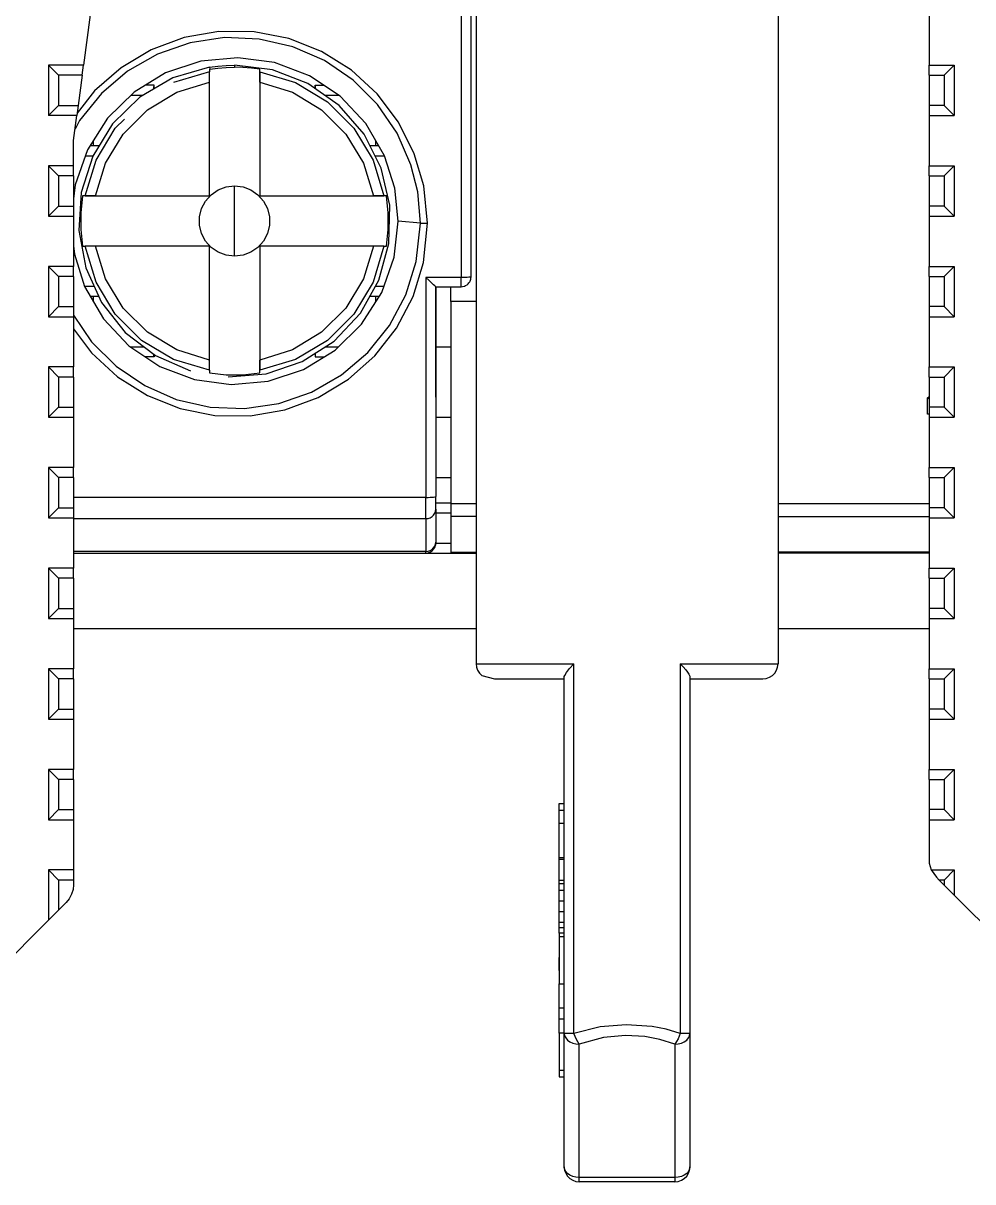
# Model space of a CAD drawing. Header units: millimetres. Extents: x 0 to 125, y 0 to 180.
# Drawn here: x 32.65 to 51.52, y 0 to 23.04 of the extents above; entities that cross this region are included whole.
import ezdxf

# ---------------------------------------------------------------- set-up
doc = ezdxf.new("R2010")
doc.units = ezdxf.units.MM

# ---------------------------------------------------------------- blocks, each defined once
blk = doc.blocks.new('CHINT_7200accf6e0c55f6a13e2ec68f27ea84_FACE_0')
at = {"color": 7, "linetype": 'CONTINUOUS', "true_color": 0x40d9ff}
for p, q in [((41.55, 17.996), (41.55, 30.949)), ((41.65, 29.7), (41.65, 10.3)), ((47.65, 29.7), (47.65, 10.3)), ((33.983, 23.2), (33.85, 22.2)), ((50.65, 23.2), (50.65, 22.2)), ((33.35, 22), (33.15, 22.2)), ((33.15, 22.2), (33.15, 21.2)), ((33.85, 22.2), (33.15, 22.2)), ((33.823, 22), (33.85, 22.2)), ((36.35, 22.159), (36.356, 22.12)), ((36.85, 22.2), (36.85, 22.16)), ((50.65, 22), (50.65, 22.2)), ((50.65, 22.2), (51.15, 22.2)), ((50.95, 22), (51.15, 22.2)), ((51.15, 22.2), (51.15, 21.2)), ((33.35, 22), (33.35, 21.4)), ((33.823, 22), (33.35, 22)), ((33.823, 22), (33.743, 21.4)), ((37.35, 21.863), (37.35, 22.066)), ((50.65, 22), (50.95, 22)), ((50.65, 22), (50.65, 21.4)), ((50.95, 22), (50.95, 21.4)), ((35.03, 21.6), (34.788, 21.6)), ((38.921, 21.6), (38.644, 21.6)), ((33.35, 21.4), (33.15, 21.2)), ((33.35, 21.4), (33.743, 21.4)), ((50.95, 21.4), (50.65, 21.4)), ((50.65, 21.4), (50.65, 21.2)), ((50.65, 21.2), (51.15, 21.2)), ((50.65, 21.2), (50.65, 20.2)), ((50.95, 21.4), (51.15, 21.2)), ((33.978, 20.6), (34.16, 20.6)), ((34.042, 20.702), (34.042, 20.6)), ((39.539, 20.6), (39.712, 20.6)), ((39.658, 20.6), (39.658, 20.694)), ((33.884, 20.4), (34.037, 20.4)), ((39.641, 20.4), (39.828, 20.4)), ((33.35, 20), (33.15, 20.2)), ((33.15, 20.2), (33.15, 19.2)), ((50.65, 20), (50.65, 20.2)), ((50.65, 20.2), (51.15, 20.2)), ((50.95, 20), (51.15, 20.2)), ((51.15, 20.2), (51.15, 19.2)), ((33.35, 20), (33.35, 19.4)), ((33.65, 20), (33.35, 20)), ((33.65, 20), (33.65, 19.4)), ((50.65, 20), (50.95, 20)), ((50.65, 20), (50.65, 19.4)), ((50.95, 20), (50.95, 19.4)), ((34.087, 19.6), (33.884, 19.6)), ((39.816, 19.6), (39.613, 19.6)), ((33.35, 19.4), (33.15, 19.2)), ((33.35, 19.4), (33.65, 19.4)), ((33.65, 19.4), (33.65, 19.2)), ((50.95, 19.4), (50.65, 19.4)), ((50.65, 19.4), (50.65, 19.2)), ((50.95, 19.4), (51.15, 19.2)), ((33.15, 19.2), (33.65, 19.2)), ((33.65, 19.2), (33.65, 18.2)), ((50.65, 19.2), (51.15, 19.2)), ((50.65, 19.2), (50.65, 18.2)), ((40.542, 19.061), (40.1, 19.1)), ((34.087, 18.6), (33.884, 18.6)), ((39.816, 18.6), (39.613, 18.6)), ((33.35, 18), (33.15, 18.2)), ((33.15, 18.2), (33.15, 17.2)), ((33.65, 18.2), (33.15, 18.2)), ((33.65, 18), (33.65, 18.2)), ((50.65, 18), (50.65, 18.2)), ((50.65, 18.2), (51.15, 18.2)), ((50.95, 18), (51.15, 18.2)), ((51.15, 18.2), (51.15, 17.2)), ((33.35, 18), (33.35, 17.4)), ((33.65, 18), (33.35, 18)), ((33.65, 18), (33.65, 17.4)), ((50.65, 18), (50.95, 18)), ((50.65, 18), (50.65, 17.4)), ((50.95, 18), (50.95, 17.4)), ((34.061, 17.8), (33.872, 17.8)), ((39.816, 17.8), (39.648, 17.8)), ((40.849, 17.796), (40.85, 13.625)), ((41.15, 17.5), (41.15, 17.796)), ((34.152, 17.6), (33.988, 17.6)), ((34.042, 17.6), (34.042, 17.506)), ((39.722, 17.6), (39.536, 17.6)), ((39.658, 17.498), (39.658, 17.6)), ((33.35, 17.4), (33.15, 17.2)), ((33.35, 17.4), (33.65, 17.4)), ((33.65, 17.4), (33.65, 17.2)), ((41.65, 17.5), (41.15, 17.5)), ((50.95, 17.4), (50.65, 17.4)), ((50.65, 17.4), (50.65, 17.2)), ((50.95, 17.4), (51.15, 17.2)), ((33.15, 17.2), (33.65, 17.2)), ((33.65, 17.2), (33.65, 16.2)), ((50.65, 17.2), (51.15, 17.2)), ((50.65, 17.2), (50.65, 16.2)), ((34.779, 16.6), (35.054, 16.6)), ((38.651, 16.6), (38.912, 16.6)), ((40.85, 16.6), (41.15, 16.6)), ((33.35, 16), (33.15, 16.2)), ((33.15, 16.2), (33.15, 15.2)), ((33.65, 16.2), (33.15, 16.2)), ((33.65, 16), (33.65, 16.2)), ((36.35, 16.134), (36.35, 16.337)), ((37.35, 16.134), (37.35, 16.337)), ((50.65, 16), (50.65, 16.2)), ((50.65, 16.2), (51.15, 16.2)), ((50.95, 16), (51.15, 16.2)), ((51.15, 16.2), (51.15, 15.2)), ((33.35, 16), (33.35, 15.4)), ((33.65, 16), (33.35, 16)), ((33.65, 16), (33.65, 15.4)), ((50.65, 16), (50.95, 16)), ((50.65, 16), (50.65, 15.4)), ((50.95, 16), (50.95, 15.4)), ((50.65, 15.589), (50.617, 15.559)), ((33.35, 15.4), (33.15, 15.2)), ((33.35, 15.4), (33.65, 15.4)), ((33.65, 15.4), (33.65, 15.2)), ((50.95, 15.4), (50.65, 15.4)), ((50.65, 15.4), (50.65, 15.2)), ((50.95, 15.4), (51.15, 15.2)), ((33.15, 15.2), (33.65, 15.2)), ((33.65, 15.2), (33.65, 14.2)), ((40.85, 15.2), (41.15, 15.2)), ((50.65, 15.2), (51.15, 15.2)), ((50.65, 15.2), (50.65, 14.2)), ((33.35, 14), (33.15, 14.2)), ((33.15, 14.2), (33.15, 13.2)), ((33.65, 14.2), (33.15, 14.2)), ((33.65, 14), (33.65, 14.2)), ((50.65, 14), (50.65, 14.2)), ((50.65, 14.2), (51.15, 14.2)), ((50.95, 14), (51.15, 14.2)), ((51.15, 14.2), (51.15, 13.2)), ((33.35, 14), (33.35, 13.4)), ((33.65, 14), (33.35, 14)), ((33.65, 14), (33.65, 13.4)), ((40.85, 14), (41.15, 14)), ((50.65, 14), (50.95, 14)), ((50.65, 14), (50.65, 13.4)), ((50.95, 14), (50.95, 13.4)), ((33.35, 13.4), (33.15, 13.2)), ((33.35, 13.4), (33.65, 13.4)), ((33.65, 13.4), (33.65, 13.2)), ((40.85, 13.5), (41.15, 13.5)), ((47.65, 13.483), (50.65, 13.483)), ((50.95, 13.4), (50.65, 13.4)), ((50.65, 13.4), (50.65, 13.2)), ((50.95, 13.4), (51.15, 13.2)), ((33.15, 13.2), (33.65, 13.2)), ((33.65, 13.2), (33.65, 12.2)), ((40.85, 13.3), (41.15, 13.3)), ((47.65, 13.23), (50.65, 13.23)), ((50.65, 13.2), (51.15, 13.2)), ((50.65, 13.2), (50.65, 12.2)), ((50.65, 12.52), (47.65, 12.52)), ((50.65, 12.5), (47.65, 12.5)), ((33.35, 12), (33.15, 12.2)), ((33.15, 12.2), (33.15, 11.2)), ((33.65, 12.2), (33.15, 12.2)), ((33.35, 12), (33.35, 11.4)), ((33.65, 12), (33.35, 12)), ((33.65, 12), (33.65, 12.2)), ((33.65, 12), (33.65, 11.4)), ((50.65, 12), (50.65, 12.2)), ((50.65, 12.2), (51.15, 12.2)), ((50.65, 12), (50.95, 12)), ((50.65, 12), (50.65, 11.4)), ((50.95, 12), (51.15, 12.2)), ((50.95, 12), (50.95, 11.4)), ((51.15, 12.2), (51.15, 11.2)), ((33.35, 11.4), (33.15, 11.2)), ((33.35, 11.4), (33.65, 11.4)), ((33.65, 11.4), (33.65, 11.2)), ((50.95, 11.4), (50.65, 11.4)), ((50.65, 11.4), (50.65, 11.2)), ((50.95, 11.4), (51.15, 11.2)), ((33.15, 11.2), (33.65, 11.2)), ((33.65, 11.2), (33.65, 10.2)), ((50.65, 11.2), (51.15, 11.2)), ((50.65, 11.2), (50.65, 10.2)), ((33.65, 11), (41.65, 11)), ((47.65, 11), (50.65, 11)), ((33.35, 10), (33.15, 10.2)), ((33.15, 10.2), (33.15, 9.2)), ((33.65, 10.2), (33.15, 10.2)), ((33.65, 10), (33.65, 10.2)), ((43.594, 2.952), (43.594, 10.3)), ((45.706, 10.3), (45.706, 2.952)), ((50.65, 10), (50.65, 10.2)), ((50.65, 10.2), (51.15, 10.2)), ((50.95, 10), (51.15, 10.2)), ((51.15, 10.2), (51.15, 9.2)), ((33.35, 10), (33.35, 9.4)), ((33.65, 10), (33.35, 10)), ((33.65, 10), (33.65, 9.4)), ((50.65, 10), (50.95, 10)), ((50.65, 10), (50.65, 9.4)), ((50.95, 10), (50.95, 9.4)), ((33.35, 9.4), (33.15, 9.2)), ((33.35, 9.4), (33.65, 9.4)), ((33.65, 9.4), (33.65, 9.2)), ((50.95, 9.4), (50.65, 9.4)), ((50.65, 9.4), (50.65, 9.2)), ((50.95, 9.4), (51.15, 9.2)), ((33.15, 9.2), (33.65, 9.2)), ((33.65, 9.2), (33.65, 8.2)), ((50.65, 9.2), (51.15, 9.2)), ((50.65, 9.2), (50.65, 8.2)), ((33.35, 8), (33.15, 8.2)), ((33.15, 8.2), (33.15, 7.2)), ((33.65, 8.2), (33.15, 8.2)), ((33.65, 8), (33.65, 8.2)), ((50.65, 8), (50.65, 8.2)), ((50.65, 8.2), (51.15, 8.2)), ((50.95, 8), (51.15, 8.2)), ((51.15, 8.2), (51.15, 7.2)), ((33.35, 8), (33.35, 7.4)), ((33.65, 8), (33.35, 8)), ((33.65, 8), (33.65, 7.4)), ((50.65, 8), (50.95, 8)), ((50.65, 8), (50.65, 7.4)), ((50.95, 8), (50.95, 7.4)), ((33.35, 7.4), (33.15, 7.2)), ((33.35, 7.4), (33.65, 7.4)), ((33.65, 7.4), (33.65, 7.2)), ((50.95, 7.4), (50.65, 7.4)), ((50.95, 7.4), (51.15, 7.2)), ((33.15, 7.2), (33.65, 7.2)), ((33.65, 7.2), (33.65, 6.2)), ((43.4, 7.122), (43.3, 7.122)), ((43.3, 6.439), (43.3, 7.122)), ((43.4, 6.439), (43.3, 6.439)), ((43.3, 5.197), (43.3, 6.439)), ((43.3, 6.405), (43.3, 6.439)), ((43.4, 6.405), (43.3, 6.405)), ((43.3, 5.789), (43.3, 6.405)), ((33.35, 6), (33.15, 6.2)), ((33.15, 6.2), (33.15, 5.2)), ((33.65, 6.2), (33.15, 6.2)), ((50.695, 6.2), (51.15, 6.2)), ((50.95, 6), (51.15, 6.2)), ((50.95, 6), (50.95, 5.9)), ((51.15, 6.2), (51.15, 5.7)), ((43.3, 5.578), (43.3, 5.789)), ((43.4, 5.789), (43.3, 5.789)), ((50.95, 5.9), (51.15, 5.7)), ((43.3, 5.367), (43.3, 5.578)), ((43.4, 5.578), (43.3, 5.578)), ((43.3, 5.156), (43.3, 5.578)), ((51.15, 5.7), (52.65, 4.2)), ((43.3, 5.156), (43.3, 5.367)), ((43.4, 5.367), (43.3, 5.367)), ((32.15, 4.2), (33.15, 5.2)), ((43.3, 5.051), (43.3, 5.156)), ((43.4, 5.156), (43.3, 5.156)), ((43.3, 4.946), (43.3, 5.051)), ((43.4, 5.051), (43.3, 5.051)), ((43.4, 4.946), (43.3, 4.946)), ((43.3, 4.199), (43.3, 4.463)), ((43.3, 3.387), (43.3, 3.887)), ((43.4, 3.454), (43.3, 3.454)), ((43.3, 3.237), (43.3, 3.454)), ((43.4, 3.237), (43.3, 3.237)), ((43.3, 2.954), (43.3, 3.237)), ((43.4, 2.954), (43.3, 2.954)), ((43.4, 0.3), (43.4, 2.952)), ((45.9, 2.952), (45.9, 0.3)), ((45.6, 0), (43.7, 0))]:
    blk.add_line(p, q, dxfattribs=at)
for points in [[(41.35, 32.249), (41.35, 17.978), (40.65, 17.978), (40.65, 13.607), (33.65, 13.607)], [(40.683, 19.056), (40.609, 19.799), (40.422, 20.439), (40.108, 21.069), (39.687, 21.627), (39.171, 22.1), (38.578, 22.471), (37.927, 22.728), (37.24, 22.863), (36.541, 22.87), (35.851, 22.75), (35.195, 22.507), (34.594, 22.149), (34.068, 21.687), (33.723, 21.248)], [(40.542, 19.061), (40.489, 19.681), (40.356, 20.218), (40.079, 20.85), (39.691, 21.418), (39.206, 21.904), (38.638, 22.291), (38.009, 22.566), (37.339, 22.72), (36.651, 22.748), (35.971, 22.647), (35.322, 22.422), (34.725, 22.08), (34.203, 21.634), (33.771, 21.098), (33.68, 20.928)], [(40.1, 19.1), (40.033, 19.755), (39.83, 20.397), (39.456, 21.042), (38.95, 21.581), (38.337, 21.99), (37.647, 22.251), (36.916, 22.349), (36.182, 22.281), (35.481, 22.048), (34.853, 21.664), (34.325, 21.147), (33.926, 20.518), (33.681, 19.819), (33.65, 19.546)], [(36.35, 22.159), (35.623, 21.947), (34.97, 21.565), (34.428, 21.035), (34.031, 20.391), (33.803, 19.669), (33.756, 18.913), (33.893, 18.169), (34.207, 17.48), (34.679, 16.887), (35.28, 16.427), (35.975, 16.126)], [(36.35, 22.159), (36.516, 22.182), (36.683, 22.195), (36.85, 22.2)], [(36.356, 22.12), (36.354, 22.12), (36.352, 22.119), (36.35, 22.119), (36.35, 22.066)], [(36.356, 22.12), (36.52, 22.142), (36.685, 22.156), (36.85, 22.16)], [(36.722, 16.003), (37.476, 16.064), (38.194, 16.306), (38.831, 16.715), (39.35, 17.267), (39.72, 17.927), (39.918, 18.658), (39.934, 19.415), (39.766, 20.153), (39.423, 20.828), (38.928, 21.401), (38.308, 21.836), (37.601, 22.108), (36.85, 22.2)], [(37.35, 22.066), (37.35, 22.119), (37.184, 22.142), (37.017, 22.155), (36.85, 22.16)], [(36.35, 21.863), (36.35, 22.066), (35.639, 21.853)], [(36.35, 21.863), (36.35, 21.902), (36.35, 21.939), (36.35, 21.98), (36.35, 22.015), (36.35, 22.041), (36.35, 22.059), (36.35, 22.066)], [(37.35, 22.066), (37.35, 22.061), (37.35, 22.048), (37.35, 22.024), (37.35, 21.993), (37.35, 21.953), (37.35, 21.909), (37.35, 21.863)], [(37.35, 22.066), (38.061, 21.853), (38.698, 21.473), (39.223, 20.948), (39.603, 20.311), (39.816, 19.6)], [(34.087, 19.6), (36.35, 19.6), (36.35, 21.863)], [(34.087, 19.6), (34.288, 20.249), (34.639, 20.831), (35.119, 21.311), (35.701, 21.662), (36.35, 21.863)], [(35.25, 21.729), (35.25, 21.8), (35.076, 21.8)], [(35.245, 21.726), (35.249, 21.762), (35.25, 21.8)], [(37.35, 21.863), (37.35, 19.6), (39.613, 19.6)], [(37.35, 21.863), (37.999, 21.662), (38.581, 21.311), (39.061, 20.831), (39.412, 20.249), (39.613, 19.6)], [(38.45, 21.736), (38.45, 21.8), (38.621, 21.8)], [(38.45, 21.8), (38.451, 21.77), (38.453, 21.739), (38.454, 21.733)], [(33.743, 21.4), (33.717, 21.2), (33.15, 21.2)], [(33.65, 20.2), (33.65, 20.7), (33.717, 21.2)], [(33.884, 19.6), (34.097, 20.311), (34.477, 20.948), (34.663, 21.128)], [(33.65, 20), (33.65, 20.2), (33.15, 20.2)], [(33.884, 19.6), (33.831, 19.6), (33.795, 19.267), (33.795, 18.933), (33.831, 18.6), (33.884, 18.6)], [(33.884, 19.6), (33.889, 19.6), (33.902, 19.6), (33.926, 19.6), (33.957, 19.6), (33.997, 19.6), (34.041, 19.6), (34.087, 19.6)], [(36.85, 18.4), (36.682, 18.42), (36.525, 18.48), (36.386, 18.576), (36.274, 18.702), (36.195, 18.852), (36.155, 19.016), (36.155, 19.184), (36.195, 19.348), (36.274, 19.498), (36.386, 19.624), (36.525, 19.72), (36.682, 19.78), (36.85, 19.8)], [(36.85, 19.8), (37.018, 19.78), (37.175, 19.72), (37.314, 19.624), (37.426, 19.498), (37.505, 19.348), (37.545, 19.184), (37.545, 19.016), (37.505, 18.852), (37.426, 18.702), (37.314, 18.576), (37.175, 18.48), (37.018, 18.42), (36.85, 18.4)], [(36.85, 18.4), (36.85, 19.1), (36.85, 19.8)], [(39.613, 19.6), (39.652, 19.6), (39.689, 19.6), (39.73, 19.6), (39.765, 19.6), (39.791, 19.6), (39.809, 19.6), (39.816, 19.6)], [(39.816, 18.6), (39.869, 18.6), (39.905, 18.933), (39.905, 19.267), (39.869, 19.6), (39.816, 19.6)], [(33.65, 18.609), (33.667, 18.445), (33.87, 17.803), (34.244, 17.158), (34.75, 16.619), (35.363, 16.21), (36.053, 15.949), (36.784, 15.851), (37.518, 15.919), (38.219, 16.152), (38.847, 16.536), (39.375, 17.053), (39.774, 17.682), (40.019, 18.381), (40.1, 19.1)], [(33.65, 17.23), (34.01, 16.703), (34.496, 16.218), (35.064, 15.831), (35.693, 15.556), (36.363, 15.403), (37.049, 15.376), (37.729, 15.476), (38.378, 15.701), (38.974, 16.042), (39.496, 16.488), (39.928, 17.024), (40.255, 17.636), (40.461, 18.297), (40.542, 19.061)], [(33.65, 16.955), (34.009, 16.478), (34.525, 16.003), (35.119, 15.631), (35.771, 15.373), (36.459, 15.238), (37.161, 15.23), (37.852, 15.351), (38.51, 15.595), (39.111, 15.956), (39.637, 16.419), (40.071, 16.972), (40.398, 17.6), (40.604, 18.276), (40.683, 19.056)], [(40.542, 19.061), (40.572, 19.058), (40.606, 19.057), (40.644, 19.056), (40.683, 19.056)], [(34.087, 18.6), (34.048, 18.6), (34.011, 18.6), (33.97, 18.6), (33.935, 18.6), (33.909, 18.6), (33.891, 18.6), (33.884, 18.6)], [(36.35, 16.134), (35.639, 16.347), (35.002, 16.727), (34.477, 17.252), (34.097, 17.889), (33.884, 18.6)], [(36.35, 16.337), (36.35, 18.6), (34.087, 18.6)], [(36.35, 16.337), (35.701, 16.538), (35.119, 16.889), (34.639, 17.369), (34.288, 17.951), (34.087, 18.6)], [(39.613, 18.6), (37.35, 18.6), (37.35, 16.337)], [(39.613, 18.6), (39.412, 17.951), (39.061, 17.369), (38.581, 16.889), (37.999, 16.538), (37.35, 16.337)], [(39.816, 18.6), (39.603, 17.889), (39.223, 17.252), (38.698, 16.727), (38.061, 16.347), (37.35, 16.134)], [(39.816, 18.6), (39.811, 18.6), (39.798, 18.6), (39.774, 18.6), (39.743, 18.6), (39.703, 18.6), (39.659, 18.6), (39.613, 18.6)], [(40.849, 17.796), (40.848, 17.796), (40.843, 17.799), (40.829, 17.81), (40.804, 17.831), (40.769, 17.863), (40.714, 17.916), (40.65, 17.978)], [(41.35, 17.796), (41.377, 17.798), (41.411, 17.806), (41.42, 17.808), (41.442, 17.818), (41.471, 17.836), (41.49, 17.853), (41.505, 17.87), (41.522, 17.894), (41.53, 17.909), (41.544, 17.948), (41.545, 17.952), (41.546, 17.954), (41.55, 17.996)], [(41.55, 17.996), (41.545, 17.992), (41.53, 17.988), (41.506, 17.985), (41.475, 17.982), (41.437, 17.98), (41.395, 17.978), (41.35, 17.978)], [(41.35, 17.796), (41.35, 17.798), (41.35, 17.809), (41.35, 17.829), (41.35, 17.858), (41.35, 17.893), (41.35, 17.934), (41.35, 17.978)], [(40.849, 17.796), (41.03, 17.796), (41.35, 17.796)], [(40.85, 15.597), (40.85, 15.6), (40.85, 17.796)], [(41.15, 17.5), (41.15, 13.483), (41.65, 13.483)], [(35.25, 16.45), (35.25, 16.4), (35.079, 16.4)], [(35.25, 16.4), (35.249, 16.43), (35.248, 16.452)], [(38.455, 16.474), (38.451, 16.438), (38.45, 16.4)], [(38.45, 16.471), (38.45, 16.4), (38.624, 16.4)], [(36.35, 16.134), (36.35, 16.139), (36.35, 16.152), (36.35, 16.176), (36.35, 16.207), (36.35, 16.247), (36.35, 16.291), (36.35, 16.337)], [(36.35, 16.134), (36.35, 16.081), (36.683, 16.045), (37.017, 16.045), (37.35, 16.081), (37.35, 16.134)], [(37.35, 16.337), (37.35, 16.298), (37.35, 16.261), (37.35, 16.22), (37.35, 16.185), (37.35, 16.159), (37.35, 16.141), (37.35, 16.134)], [(50.617, 15.559), (50.617, 15.585), (50.65, 15.616)], [(50.65, 15.262), (50.617, 15.262), (50.617, 15.559)], [(40.65, 13.607), (40.695, 13.607), (40.737, 13.609), (40.775, 13.611), (40.806, 13.614), (40.83, 13.617), (40.845, 13.621), (40.85, 13.625)], [(40.65, 13.185), (40.65, 13.236), (40.65, 13.308), (40.65, 13.397), (40.65, 13.498), (40.65, 13.607)], [(40.85, 13.372), (40.85, 13.402), (40.85, 13.445), (40.85, 13.499), (40.85, 13.559), (40.85, 13.625)], [(40.65, 13.185), (40.695, 13.19), (40.737, 13.203), (40.775, 13.226), (40.806, 13.255), (40.83, 13.291), (40.845, 13.33), (40.85, 13.372)], [(40.85, 13.372), (40.85, 12.72), (40.85, 12.702), (40.85, 12.7), (41.15, 12.7)], [(41.15, 13.483), (41.15, 13.418), (41.15, 13.357), (41.15, 13.303), (41.15, 13.26), (41.15, 13.23)], [(33.65, 13.185), (40.65, 13.185), (40.65, 12.533), (33.65, 12.533)], [(41.65, 13.23), (41.15, 13.23), (41.15, 12.52), (41.65, 12.52)], [(40.65, 12.533), (40.695, 12.538), (40.737, 12.552), (40.775, 12.574), (40.806, 12.604), (40.83, 12.639), (40.845, 12.678), (40.85, 12.72)], [(40.65, 12.5), (40.695, 12.505), (40.737, 12.52), (40.775, 12.544), (40.806, 12.575), (40.83, 12.613), (40.845, 12.655), (40.85, 12.7)], [(40.845, 12.66), (40.847, 12.667), (40.85, 12.7)], [(40.85, 12.702), (40.85, 12.709), (40.85, 12.72)], [(33.65, 12.5), (40.65, 12.5), (41.15, 12.5), (41.65, 12.5)], [(40.65, 12.5), (40.65, 12.504), (40.65, 12.515), (40.65, 12.533)], [(40.65, 12.5), (40.69, 12.504), (40.692, 12.505)], [(40.708, 12.51), (40.73, 12.517), (40.734, 12.519)], [(40.744, 12.525), (40.761, 12.534), (40.769, 12.54)], [(40.781, 12.55), (40.791, 12.558), (40.8, 12.569)], [(40.809, 12.579), (40.813, 12.585), (40.828, 12.609), (40.829, 12.612)], [(40.832, 12.618), (40.839, 12.636), (40.843, 12.649)], [(41.15, 12.52), (41.15, 12.509), (41.15, 12.502), (41.15, 12.5)], [(41.65, 10.3), (41.658, 10.233), (41.68, 10.17), (41.715, 10.113), (41.763, 10.065), (42.014, 10), (42.202, 10), (42.507, 10), (42.912, 10), (43.4, 10)], [(41.65, 10.3), (41.738, 10.3), (41.995, 10.3), (42.408, 10.3), (42.952, 10.3), (43.594, 10.3)], [(43.4, 2.952), (43.4, 10.025), (43.403, 10.045), (43.412, 10.069), (43.446, 10.126), (43.508, 10.206), (43.594, 10.3)], [(45.706, 10.3), (45.765, 10.237), (45.817, 10.176), (45.85, 10.132), (45.876, 10.091), (45.894, 10.054), (45.9, 10.025), (45.9, 2.952)], [(45.706, 10.3), (46.348, 10.3), (46.892, 10.3), (47.305, 10.3), (47.562, 10.3), (47.65, 10.3)], [(45.9, 10), (46.388, 10), (46.793, 10), (47.098, 10), (47.286, 10), (47.35, 10), (47.417, 10.008), (47.48, 10.03), (47.537, 10.065), (47.585, 10.113), (47.62, 10.17), (47.642, 10.233), (47.65, 10.3)], [(43.3, 7.39), (43.3, 7.482), (43.3, 7.522), (43.3, 7.524), (43.375, 7.524), (43.4, 7.524)], [(43.3, 7.122), (43.3, 7.39), (43.4, 7.39)], [(50.65, 7.4), (50.65, 7.2), (51.15, 7.2)], [(50.65, 7.2), (50.65, 6.407), (50.655, 6.336), (50.67, 6.267), (50.695, 6.2)], [(33.35, 6), (33.35, 5.4), (33.15, 5.2)], [(33.65, 6.2), (33.65, 6), (33.35, 6)], [(33.65, 6), (33.65, 5.907), (33.64, 5.81), (33.612, 5.716), (33.566, 5.629), (33.504, 5.554), (33.35, 5.4)], [(43.3, 5.93), (43.3, 6), (43.4, 6)], [(50.695, 6.2), (50.796, 6.054), (50.85, 6)], [(50.95, 6), (50.85, 6), (50.95, 5.9)], [(43.3, 5.789), (43.3, 5.93), (43.4, 5.93)], [(43.3, 4.946), (43.3, 4.875), (43.4, 4.875)], [(43.3, 4.875), (43.3, 4.689), (43.3, 4.463)], [(43.3, 4.463), (43.3, 4.255), (43.3, 4.077), (43.3, 3.939)], [(43.3, 3.454), (43.3, 3.939), (43.4, 3.939)], [(45.706, 2.952), (45.427, 3.032), (45.149, 3.087), (44.631, 3.124), (44.114, 3.081), (43.594, 2.952)], [(43.3, 2.954), (43.3, 2.219), (43.4, 2.219)], [(43.4, 2.952), (43.408, 2.904), (43.43, 2.86), (43.465, 2.819), (43.513, 2.786), (43.57, 2.76), (43.633, 2.745), (43.7, 2.739)], [(43.594, 2.952), (43.53, 2.952), (43.476, 2.952), (43.435, 2.952), (43.409, 2.952), (43.4, 2.952)], [(43.7, 2.739), (43.673, 2.78), (43.647, 2.827), (43.618, 2.887), (43.594, 2.952)], [(45.6, 2.739), (45.302, 2.832), (45.005, 2.889), (44.616, 2.912), (44.183, 2.871), (43.7, 2.739)], [(45.706, 2.952), (45.685, 2.897), (45.662, 2.844), (45.632, 2.787), (45.6, 2.739)], [(45.6, 2.739), (45.667, 2.745), (45.73, 2.76), (45.787, 2.786), (45.835, 2.819), (45.87, 2.86), (45.892, 2.904), (45.9, 2.952)], [(45.9, 2.952), (45.891, 2.952), (45.865, 2.952), (45.824, 2.952), (45.77, 2.952), (45.706, 2.952)], [(45.6, 2.739), (45.6, 0.088), (43.7, 0.088), (43.7, 2.739)], [(43.3, 2.219), (43.3, 2.127), (43.3, 2.087), (43.3, 2.085), (43.325, 2.085), (43.4, 2.085)], [(43.4, 0.3), (43.408, 0.233), (43.43, 0.17), (43.465, 0.113), (43.513, 0.065), (43.57, 0.03), (43.633, 0.008), (43.7, 0)], [(43.7, 0.088), (43.633, 0.093), (43.57, 0.109), (43.513, 0.134), (43.465, 0.168), (43.43, 0.208), (43.408, 0.253), (43.4, 0.3)], [(45.6, 0), (45.667, 0.008), (45.73, 0.03), (45.787, 0.065), (45.835, 0.113), (45.87, 0.17), (45.892, 0.233), (45.9, 0.3)], [(45.9, 0.3), (45.892, 0.253), (45.87, 0.208), (45.835, 0.168), (45.787, 0.134), (45.73, 0.109), (45.667, 0.093), (45.6, 0.088)], [(43.7, 0), (43.7, 0.006), (43.7, 0.023), (43.7, 0.051), (43.7, 0.088)], [(45.6, 0.088), (45.6, 0.051), (45.6, 0.023), (45.6, 0.006), (45.6, 0)]]:
    blk.add_lwpolyline(points, dxfattribs=at)
blk = doc.blocks.new('CHINT_7200accf6e0c55f6a13e2ec68f27ea84')
at = {"true_color": 0x40d9ff}
blk.add_blockref('CHINT_7200accf6e0c55f6a13e2ec68f27ea84_FACE_0', (0, 0), dxfattribs=at)

msp = doc.modelspace()

# ---------------------------------------------------------------- block references
at = {"true_color": 0x40d9ff}
msp.add_blockref('CHINT_7200accf6e0c55f6a13e2ec68f27ea84', (0, 0), dxfattribs=at)

doc.saveas('drawing.dxf')
